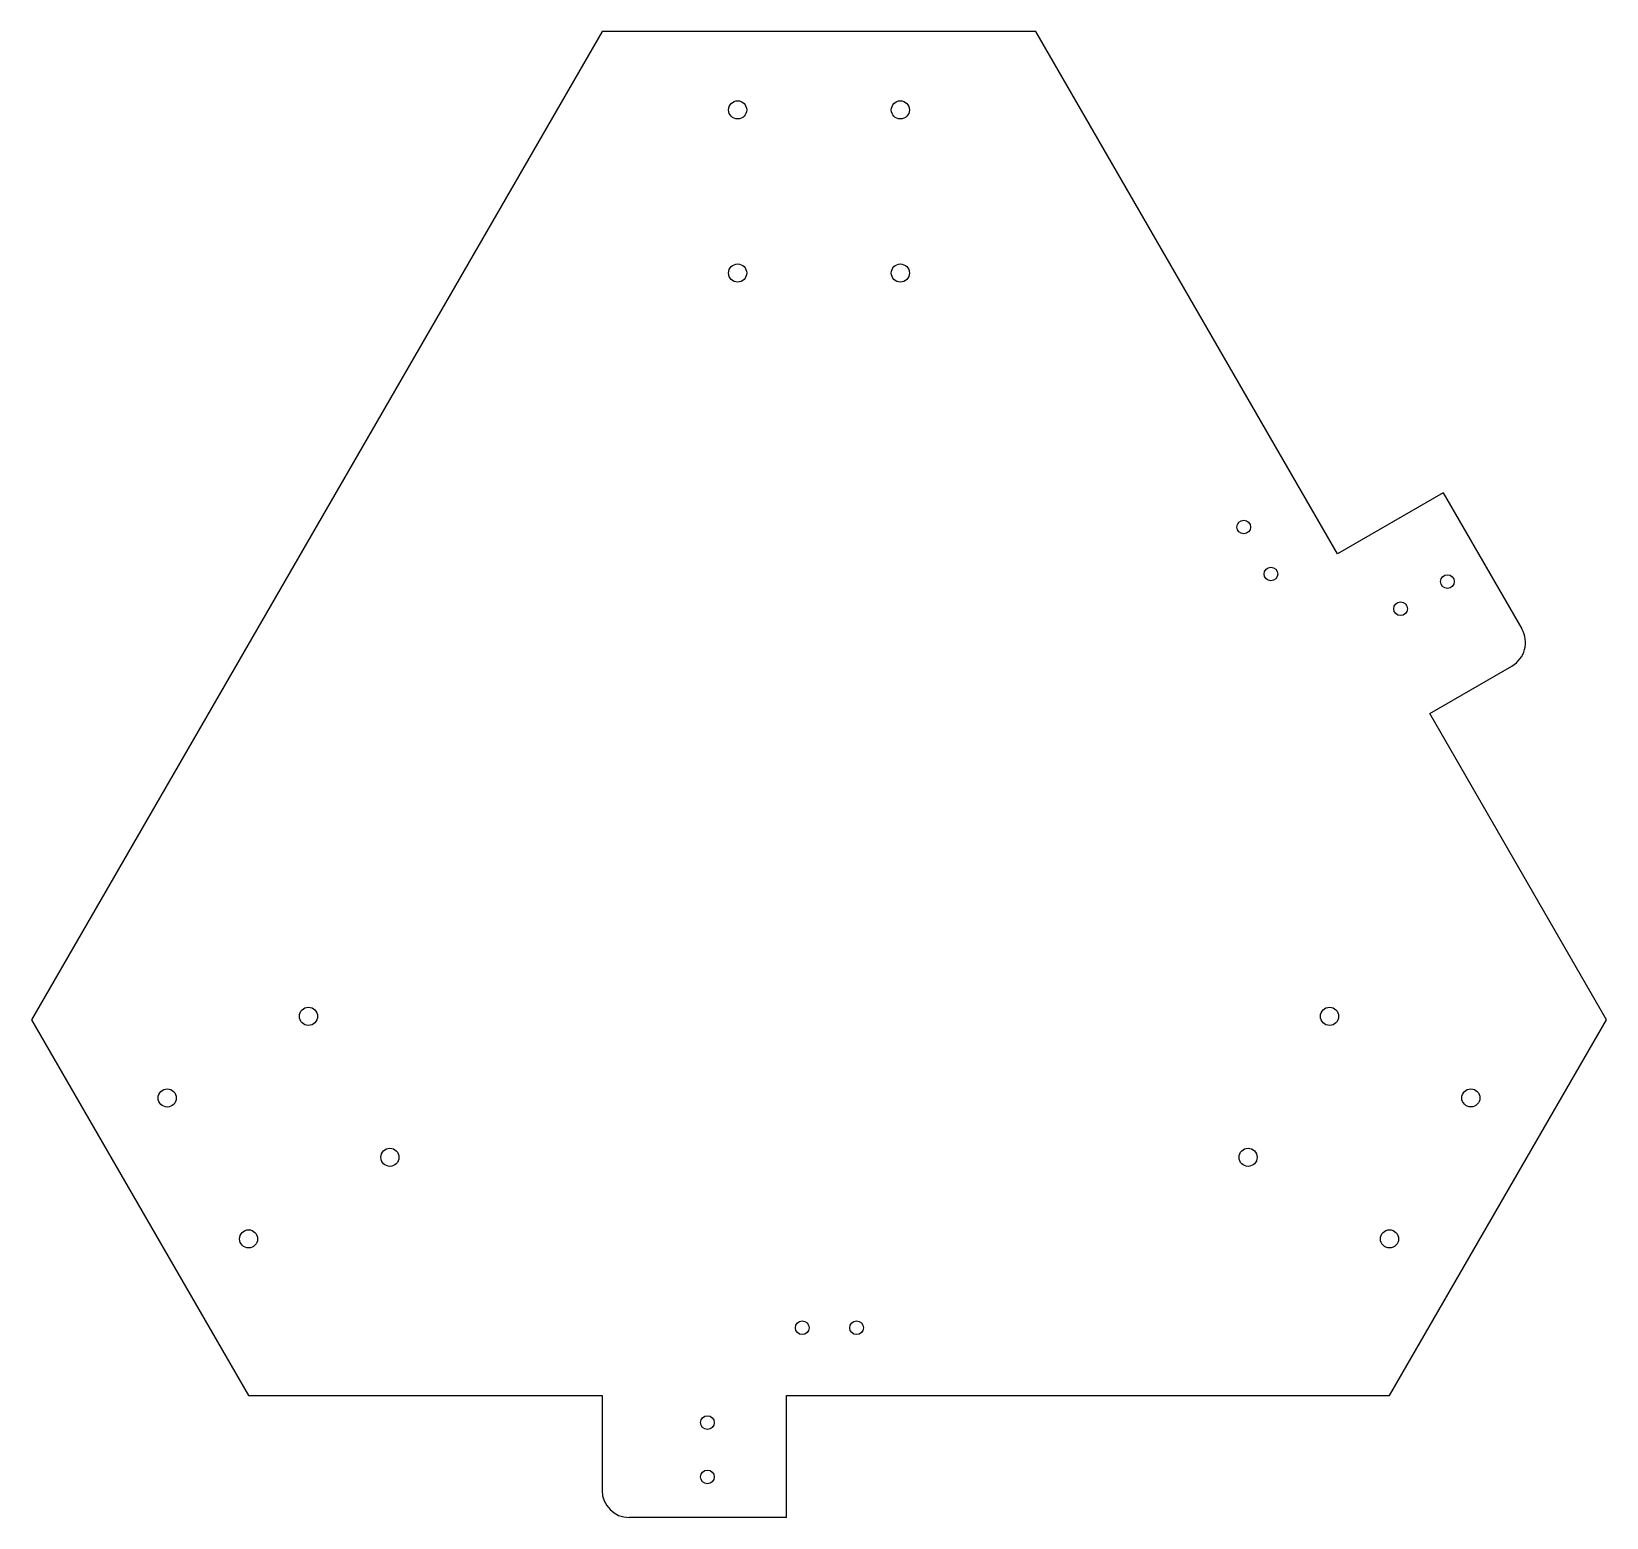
# Model space of a CAD drawing. Header units: millimetres. Extents: x -145 to 145, y -129 to 145.
import ezdxf

# ---------------------------------------------------------------- set-up
doc = ezdxf.new("R2010")
doc.units = ezdxf.units.MM

msp = doc.modelspace()

# ---------------------------------------------------------------- linework, layer by layer
at = {"color": 7, "linetype": 'Continuous', "lineweight": 25}
for p, q in [((-40, 144.57), (-145.2, -37.64)), ((40, 144.57), (-40, 144.57)), ((95.6, 48.27), (40, 144.57)), ((115.09, 59.52), (95.6, 48.27)), ((115.09, 59.52), (129.59, 34.4)), ((112.6, 18.82), (127.76, 27.57)), ((145.2, -37.64), (112.6, 18.82)), ((-145.2, -37.64), (-105.2, -106.93)), ((105.2, -106.93), (145.2, -37.64)), ((-105.2, -106.93), (-40, -106.93)), ((-40, -106.93), (-40, -124.43)), ((-6, -106.93), (105.2, -106.93)), ((-6, -129.43), (-6, -106.93)), ((-6, -129.43), (-35, -129.43))]:
    msp.add_line(p, q, dxfattribs=at)
for centre, radius in [((-15, 130.12), 1.67), ((15, 130.12), 1.67), ((-15, 100.03), 1.67), ((15, 100.03), 1.67), ((78.31, 53.2), 1.26), ((83.31, 44.54), 1.26), ((115.88, 43.14), 1.26), ((107.22, 38.14), 1.26), ((-94.13, -37.02), 1.67), ((94.13, -37.02), 1.67), ((-120.18, -52.07), 1.67), ((120.19, -52.06), 1.67), ((-79.12, -63.01), 1.67), ((79.12, -63.01), 1.67), ((-105.18, -78.05), 1.67), ((105.19, -78.05), 1.67), ((-3.08, -94.43), 1.26), ((6.92, -94.43), 1.26), ((-20.58, -111.93), 1.26), ((-20.58, -121.93), 1.26)]:
    msp.add_circle(centre, radius, dxfattribs=at)
for centre, start, end in [((125.26, 31.9), 300, 30), ((-35, -124.43), 180, 270)]:
    msp.add_arc(centre, 5, start, end, dxfattribs=at)

doc.saveas('drawing.dxf')
